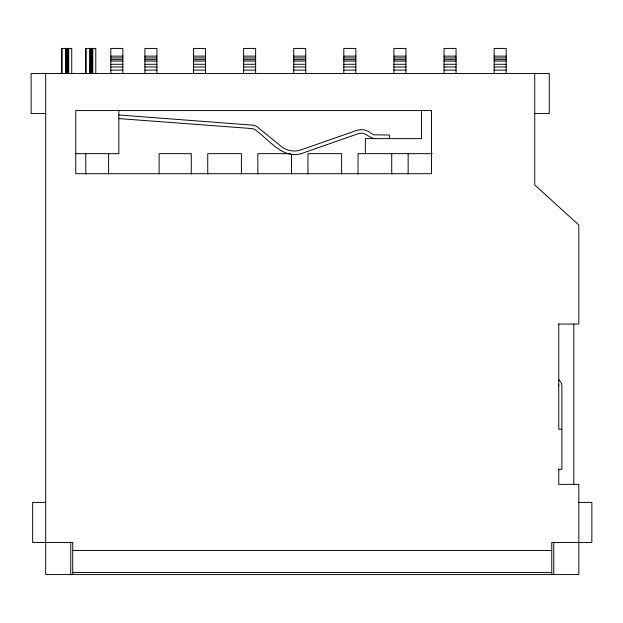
<?xml version="1.0" encoding="UTF-8"?>
<svg xmlns="http://www.w3.org/2000/svg" width="623" height="623" viewBox="0 0 623 623"><rect width="100%" height="100%" fill="white"/><g stroke="black" fill="none" stroke-linecap="round" stroke-linejoin="round"><path stroke-width="0.93" d="M110.824 56.132L122.848 56.132M144.894 56.132L156.918 56.132M193.496 56.132L205.52 56.132M243.609 56.132L255.632 56.132M293.713 56.132L305.737 56.132M343.818 56.132L355.842 56.132M393.923 56.132L405.955 56.132M444.035 56.132L456.059 56.132M494.14 56.132L506.164 56.132M110.824 57.947L122.848 57.947M144.894 57.947L156.918 57.947M193.496 57.947L205.52 57.947M243.609 57.947L255.632 57.947M293.713 57.947L305.737 57.947M343.818 57.947L355.842 57.947M393.923 57.947L405.955 57.947M444.035 57.947L456.059 57.947M494.14 57.947L506.164 57.947M110.824 59.637L122.848 59.637M144.894 59.637L156.918 59.637M193.496 59.637L205.52 59.637M243.609 59.637L255.632 59.637M293.713 59.637L305.737 59.637M343.818 59.637L355.842 59.637M393.923 59.637L405.955 59.637M444.035 59.637L456.059 59.637M494.14 59.637L506.164 59.637M110.824 61.093L122.848 61.093M144.894 61.093L156.918 61.093M193.496 61.093L205.52 61.093M243.609 61.093L255.632 61.093M293.713 61.093L305.737 61.093M343.818 61.093L355.842 61.093M393.923 61.093L405.955 61.093M444.035 61.093L456.059 61.093M494.14 61.093L506.164 61.093M110.824 64.278L122.848 64.278M144.894 64.278L156.918 64.278M193.496 64.278L205.52 64.278M243.609 64.278L255.632 64.278M293.713 64.278L305.737 64.278M343.818 64.278L355.842 64.278M393.923 64.278L405.955 64.278M444.035 64.278L456.059 64.278M494.14 64.278L506.164 64.278M110.824 66.98L122.848 66.98M144.894 66.98L156.918 66.98M193.496 66.98L205.52 66.98M243.609 66.98L255.632 66.98M293.713 66.98L305.737 66.98M343.818 66.98L355.842 66.98M393.923 66.98L405.955 66.98M444.035 66.98L456.059 66.98M494.14 66.98L506.164 66.98M110.824 70.119L122.848 70.119M144.894 70.119L156.918 70.119M193.496 70.119L205.52 70.119M243.609 70.119L255.632 70.119M293.713 70.119L305.737 70.119M343.818 70.119L355.842 70.119M393.923 70.119L405.955 70.119M444.035 70.119L456.059 70.119M494.14 70.119L506.164 70.119M45.681 113.573L31.15 113.573L31.15 73.491L549.26 73.491L549.26 113.573L534.729 113.573M75.43 153.663L118.837 153.663L118.837 110.372M290.544 153.663L257.836 153.663L257.836 174.027M432.206 153.663L358.046 153.663L358.046 174.027M558.543 324.03L578.822 324.03L578.822 225.012L534.729 184.93L534.729 73.491M561.884 429.255L558.776 429.255L558.776 324.03M558.776 469.337L561.884 469.337L561.884 385.871L561.549 383.566L559.026 379.726M45.681 502.411L32.653 502.411L32.653 542.493L72.735 542.493L72.735 574.562M578.822 502.411L591.85 502.411L591.85 542.493L551.768 542.493L551.768 574.562M72.735 550.514L551.768 550.514M72.735 572.482L551.768 572.482M118.837 114.967L254.324 125.293L257.19 126.796L281.292 146.452C286.751 150.758 294.368 152.261 300.964 149.909L356.722 130.402L360.398 129.646L364.144 129.888L367.687 131.118L373.722 134.817L389.414 135.02L389.414 138.633M118.837 118.588L252.455 128.611L254.908 129.592C268.552 138.991 282.803 160.095 302.155 153.313L357.914 133.805C364.735 130.775 369.026 138.586 375.389 138.633M558.574 384.461L558.776 385.871M573.814 324.03L573.814 484.367M558.776 468.917L558.776 484.367L578.822 484.367L578.822 574.562L45.681 574.562L45.681 73.491M553.769 542.493L553.769 574.562M506.164 73.491L506.164 48.438L494.14 48.438L494.14 73.491M456.059 73.491L456.059 48.438L444.035 48.438L444.035 73.491M421.483 110.419L421.483 138.633L365.366 138.633L365.366 153.663M408.158 153.663L408.158 174.027M405.955 73.491L405.955 48.438L393.923 48.438L393.923 73.491M391.719 153.663L391.719 174.027M355.842 73.491L355.842 48.438L343.818 48.438L343.818 73.491M341.614 174.027L341.614 153.663L307.941 153.663L307.941 174.027M305.737 73.491L305.737 48.438L293.713 48.438L293.713 73.491M291.509 154.629L291.509 174.027M255.632 73.491L255.632 48.438L243.609 48.438L243.609 73.491M241.397 174.027L241.397 153.663L207.732 153.663L207.732 174.027M205.52 73.491L205.52 48.438L193.496 48.438L193.496 73.491M191.292 174.027L191.292 153.663L159.122 153.663L159.122 174.027M156.918 73.491L156.918 48.438L144.894 48.438L144.894 73.491M122.848 73.491L122.848 48.438L110.824 48.438L110.824 73.491M108.612 153.663L108.612 174.027M95.786 73.491L95.786 48.438L85.764 48.438L85.764 73.491M92.78 48.438L92.78 73.491M92.002 48.438L92.002 73.491M91.277 48.438L91.277 73.491M90.654 48.438L90.654 73.491M90.179 48.438L90.179 73.491M89.876 48.438L89.774 73.491M86.005 48.438L86.005 73.491M85.764 153.663L85.764 174.074M71.738 73.491L71.738 48.438L61.716 48.438L61.716 73.491M70.734 542.477L70.734 574.562M68.732 48.438L68.732 73.491M67.954 48.438L67.954 73.491M67.229 48.438L67.229 73.491M66.606 48.438L66.606 73.491M66.124 48.438L66.124 73.491M65.828 48.438L65.828 73.491M65.727 48.438L65.727 73.491M61.957 48.438L61.957 73.491M431.505 110.567L75.749 110.567L75.749 173.708L431.505 173.708L431.505 110.567"/></g></svg>
